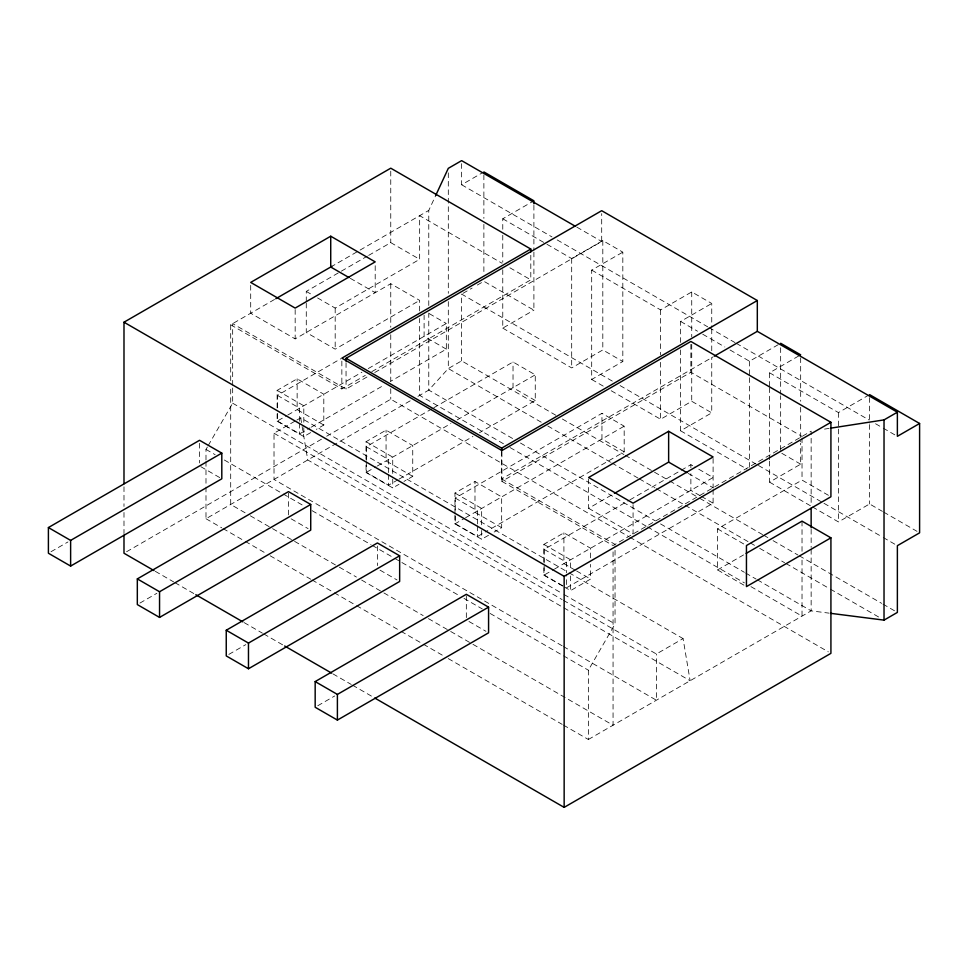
<?xml version="1.0" encoding="UTF-8"?>
<svg xmlns="http://www.w3.org/2000/svg" width="968" height="968" viewBox="0 0 968 968"><rect width="100%" height="100%" fill="white"/><g stroke="black" fill="none" stroke-linecap="round" stroke-linejoin="round"><path stroke-width="0.73" stroke-dasharray="4.84 3.63" d="M428.776 305.537L428.776 210.407L435.709 195.476M205.99 459.969L205.99 449.418L207.479 446.853M208.217 445.57L232.671 403.208L232.671 386.692M563.485 725.117L588.362 739.491L588.362 670.183L615.043 623.973L615.043 545.891M461.639 163.653L461.639 184.767L482.572 172.679M230.699 380.642L230.699 324.776L274.501 299.475M330.729 267.023L428.776 210.407M306.275 301.677L306.275 291.404L340.07 271.899M341.365 271.149L367.356 256.133M368.663 255.383L390.757 242.629L419.652 259.315L419.652 215.683L502.041 263.248M317.589 297.938L335.182 308.09L419.652 259.315M502.767 229.259L502.767 218.78L532.594 201.562M250.7 285.354L250.7 313.221L295.167 338.897L390.757 283.709L419.652 300.395L419.652 310.946M306.275 303.141L306.275 332.472L335.182 349.158L419.652 300.395M277.126 407.976L277.126 390.382L297.14 378.827L323.808 394.23L323.808 425.037L316.306 429.369M277.38 407.443L277.38 395.368L341.002 358.632M462.958 293.364L472.106 288.077M477.333 285.052L483.879 281.277L533.9 310.159L533.9 251.74M51.002 551.736L67.954 541.947M277.126 413.844L277.126 421.177L286.467 415.792M287.762 415.042L361.935 372.22M368.264 368.566L446.333 323.494L446.333 349.158L390.503 381.392M230.699 324.776L341.849 388.954L365.299 375.402M371.821 371.639L530.803 279.849L530.803 253.447M546.981 244.299L571.689 258.565L602.81 240.596L622.823 252.14L622.823 361.5L591.69 379.468L591.69 270.108L622.823 252.14M232.671 385.191L232.671 323.639L346.048 389.088L368.215 376.286M374.737 372.523L601.697 241.492L601.697 213.626M562.106 645.777L274.017 479.45L274.017 433.24L295.615 420.777M296.886 420.039L300.697 417.849L567.829 572.076M277.38 413.481L277.38 421.032L299.608 433.87L309.99 427.88M311.297 427.13L384.006 385.143M277.126 421.177L303.807 436.58L311.309 432.248M502.767 269.709L502.767 328.128L533.9 310.159M126.602 551.724L321.449 439.23M326.676 436.217L390.757 399.215L628.474 536.466M555.85 415.248L461.639 360.858L448.305 368.554L428.776 390.104L417.051 396.868M205.99 487.086L205.99 518.727L410.553 400.619M366.049 459.316L366.049 441.711L386.063 430.167L412.743 445.57L412.743 476.365L403.983 481.423M366.303 460.296L366.303 446.708L432.527 408.472M433.821 407.722L513.028 361.996L535.256 374.834L535.256 400.498L479.426 432.732M139.924 603.076L156.876 593.287M366.049 465.184L366.049 472.517L376.056 466.745M377.302 466.019L450.858 423.56M457.186 419.906L535.256 374.834M591.69 270.108L660.612 309.905L691.733 291.937L711.746 303.48L711.746 327.45M502.767 328.128L571.689 367.913L602.81 349.944L622.823 361.5M366.303 461.809L366.303 472.372L388.531 485.21L397.618 479.959M398.925 479.208L472.928 436.483M680.613 342.43L680.613 321.449L711.746 303.48M366.049 472.517L392.73 487.92L398.985 484.315M454.972 513.597L454.972 493.051L474.986 481.507L501.666 496.911L501.666 527.705L494.152 532.037M455.226 510.124L455.226 498.048L601.951 413.336L624.178 426.174L624.178 451.838L489.142 529.798M501.666 451.064L501.666 478.942L712.968 356.938M501.908 452.02L501.908 481.362L690.874 372.269L802.024 436.435M228.847 654.404L245.799 644.627M454.972 515.061L454.972 523.857L464.313 518.473M465.608 517.723L624.178 426.174M730.029 349.98L749.534 361.245L779.349 344.027M611.195 390.733L660.612 419.253L691.733 401.284L711.746 412.84L711.746 357.41M455.226 516.162L455.226 523.712L477.454 536.55L487.848 530.549M769.548 386.28L769.548 372.789L799.362 355.583M454.972 523.857L481.653 539.261L489.155 534.929M680.613 349.92L680.613 430.808L711.746 412.84M588.604 478.978L588.604 508.309L613.131 494.152M543.895 561.997L543.895 544.391L563.908 532.848L590.589 548.251L590.589 558.512M544.149 562.977L544.149 549.388L628.547 500.662M629.841 499.911L690.874 464.676L693.487 466.189M317.77 705.745L334.722 695.968M543.895 567.865L543.895 575.198L553.902 569.426M554.531 569.063L713.101 477.514L694.794 466.939M769.548 372.789L838.457 412.586L869.579 394.617M713.101 489.59L713.101 503.178L566.377 587.891L566.377 574.302M564.223 586.935L570.576 590.601L590.589 579.045L590.589 564.38M769.548 461.179L769.548 482.149L800.669 464.18L800.669 443.211M743.932 585.156L717.542 569.922L717.542 528.855L802.024 480.08L828.414 495.314M717.542 569.922L743.545 554.918M812.455 506.917L838.457 521.933L869.579 503.965L882.405 511.37M563.412 600.329L656.389 654.005L683.069 638.602L690.124 680.734L307.751 459.981L302.149 426.561M588.362 739.491L811.148 610.856L828.995 613.131M824.53 429.102L828.995 428.413M576.831 227.129L601.697 241.492M461.639 184.767L551.978 236.918M557.169 239.919L707.717 326.833M709.012 327.583L735.027 342.599M736.321 343.35L869.155 420.039M875.568 423.742L881.981 427.445M883.264 428.183L894.807 434.85M502.767 218.78L545.686 243.549M680.613 321.449L697.517 331.213M702.72 334.214L724.826 346.98M509.882 267.773L530.803 279.849M800.669 464.18L780.656 452.625L780.656 395.706M883.687 512.108L917.035 531.359M612.296 381.089L461.639 294.115L461.639 360.858M620.089 385.591L757.121 464.713M758.428 465.463L822.643 502.537M823.95 503.287L881.981 536.792M883.264 537.53L894.807 544.197M591.69 379.468L603.403 386.22M680.613 430.808L746.933 469.093M769.548 482.149L811.148 506.167M429.332 313.68L446.333 323.494M350.343 278.348L375.197 292.687L375.197 263.356M688.26 473.437L713.101 487.775M446.333 349.158L424.105 336.332L424.105 315.193M535.256 400.498L513.028 387.672L513.028 361.996M624.178 451.838L601.951 439L601.951 413.336M700.021 495.628L690.874 490.34L690.874 473.739M701.328 496.39L713.101 503.178M562.396 419.023L623.9 454.536M625.207 455.287L668.38 480.225M669.699 480.975L698.485 497.588M699.791 498.351L762.59 534.614M763.909 535.365L767.83 537.627M773.069 540.652L797.922 555.003M799.229 555.765L881.666 603.354M882.973 604.117L894.747 610.905M541.209 422.193L448.305 368.554L448.305 300.818M547.755 425.968L610.554 462.232M611.861 462.994L638.033 478.095M639.34 478.857L655.046 487.92M656.352 488.671L683.832 504.534M685.138 505.296L749.256 542.31M750.563 543.072L754.495 545.335M759.723 548.36L784.588 562.711M785.895 563.461L829.08 588.399M830.387 589.149L878.799 617.1M306.275 291.404L312.555 295.034M717.542 528.855L745.191 544.815M512.58 438.492L428.776 390.104L428.776 313.087M520.445 443.029L655.324 520.893M660.551 523.918L744.368 572.306M745.675 573.056L756.153 579.106M757.46 579.868L811.148 610.856L811.148 548.953M503.457 443.755L419.652 395.368L419.652 318.484M510.015 447.531L646.2 526.156M647.507 526.919L744.404 582.869M750.95 586.644L802.024 616.132L802.024 557.326M588.604 508.309L633.072 533.985L633.072 504.643M629.781 537.216L828.318 651.839M501.666 478.942L615.043 544.391M501.908 481.362L613.059 545.529L811.148 431.171L811.148 505.163M277.126 390.382L303.807 405.774L303.807 426.319M366.049 441.711L392.73 457.114L392.73 477.66M454.972 493.051L481.653 508.454L481.653 528.988M543.895 544.391L570.576 559.794L570.576 570.067M277.38 395.368L299.608 408.206L299.608 421.794M366.303 446.708L388.531 459.546L388.531 473.134M455.226 498.048L477.454 510.886L477.454 524.474M544.149 549.388L566.377 562.214L566.377 572.79M323.808 425.037L297.14 409.633L297.14 378.827M412.743 476.365L386.063 460.974L386.063 430.167M501.666 527.705L474.986 512.302L474.986 481.507M575.343 570.249L563.908 563.642L563.908 532.848M576.613 570.987L590.589 579.045M569.136 572.826L683.069 638.602M562.456 585.628L544.149 575.053L544.149 564.489M543.895 575.198L562.952 586.197M232.671 403.208L562.662 593.735M563.969 594.485L615.043 623.973M274.017 433.24L562.106 599.567M563.412 646.539L656.389 700.215L656.389 654.005M205.99 449.418L215.162 454.706M224.322 460.006L281.942 493.269M283.249 494.019L304.206 506.119M312.059 510.656L370.986 544.681M372.293 545.432L393.25 557.532M394.557 558.282L458.723 595.332M463.962 598.357L482.294 608.945M490.147 613.47L562.166 655.058M563.485 655.808L588.362 670.183M200.872 466.709L220.498 478.035M291.114 518.812L308.102 528.625M380.037 570.152L397.037 579.965M468.96 621.492L485.96 631.305M245.098 512.786L230.699 504.461L230.699 386.68M250.337 515.811L271.282 527.899M272.601 528.661L338.074 566.462M339.381 567.212L356.406 577.049M361.645 580.062L382.59 592.162M383.897 592.924L423.185 615.6M428.425 618.625L449.382 630.725M450.689 631.475L471.634 643.575M472.953 644.325L613.059 725.226L613.059 550.066M205.99 518.727L221.708 527.802M223.015 528.552L243.96 540.652M245.279 541.402L264.917 552.752M270.157 555.777L310.752 579.215M312.059 579.965L333.016 592.065M334.323 592.815L355.268 604.915M356.587 605.665L399.796 630.616M401.103 631.378L422.06 643.466M423.367 644.228L443.005 655.566M448.244 658.591L562.166 724.366M155.328 571.338L173.623 581.889M174.93 582.651L194.52 593.965M244.154 622.618L262.437 633.169M263.744 633.931L283.334 645.232M332.968 673.897L351.251 684.449M352.558 685.199L373.454 697.275M300.697 417.849L301.907 425.109M869.579 397.606L869.579 423.076M869.579 424.577L869.579 503.965M838.457 412.586L838.457 427.566M838.457 429.054L838.457 521.933M811.148 529.327L811.148 547.44M802.024 437.947L802.024 480.08M802.024 521.147L802.024 551.3M800.669 357.821L800.669 401.26M800.669 407.25L800.669 441.711M780.656 347.766L780.656 394.206M769.548 387.769L769.548 459.679M749.534 361.245L749.534 376.225M749.534 377.714L749.534 470.593M713.101 458.445L713.101 488.078M711.746 328.951L711.746 351.42M691.733 291.937L691.733 336.876M691.733 344.366L691.733 401.284M690.874 344.39L690.874 372.269M690.874 464.676L690.874 467.701M660.612 309.905L660.612 354.845M660.612 362.334L660.612 419.253M602.81 240.596L602.81 349.944M571.689 258.565L571.689 367.913M570.576 575.936L570.576 590.601M533.9 205.301L533.9 250.24M502.767 235.248L502.767 262.219M483.879 174.918L483.879 218.369M483.879 224.358L483.879 273.787M481.653 530.464L481.653 539.261M477.454 525.975L477.454 536.55M466.334 595.816L466.334 618.467M448.305 172.849L448.305 293.292M392.73 479.124L392.73 487.92M390.757 171.167L390.757 242.629M390.757 283.709L390.757 327.208M390.757 334.71L390.757 381.223M390.757 388.712L390.757 399.215M388.531 474.647L388.531 485.21M377.411 545.988L377.411 565.615M346.048 362.685L346.048 389.088M341.849 361.076L341.849 388.954M335.182 308.09L335.182 349.158M303.807 427.783L303.807 436.58M299.608 423.306L299.608 433.87M295.167 309.554L295.167 338.897M288.488 493.135L288.488 515.787M205.99 461.47L205.99 485.573M199.565 443.308L199.565 462.934M123.989 486.795L123.989 506.433M123.989 512.471L123.989 533.61"/><path stroke-width="1.45" d="M435.709 195.476L448.305 168.335L461.639 160.627L575.524 226.379M123.989 483.782L123.989 322.211L390.757 168.19L530.803 249.054L530.803 251.982M330.729 236.216L250.7 282.414L295.167 308.09L375.197 261.88L330.729 236.216L330.729 267.023L349.037 277.586M275.807 298.725L332.036 266.273M48.4 527.56L199.565 440.295L221.805 453.121L221.805 478.797L70.628 566.074L48.4 553.236L48.4 527.56L70.628 540.398L221.805 453.121M530.803 249.054L341.849 358.148L501.908 450.556L690.874 341.462L830.919 422.314L830.919 496.765L746.449 545.541L746.449 586.608L830.919 537.833L830.919 653.352L564.15 807.372L374.761 698.025M346.048 361.221L346.048 358.293L601.697 210.685L757.315 300.528L757.315 331.334L897.372 412.199L897.372 436.326L919.6 423.488L919.6 532.848L897.372 545.674L897.372 612.417L884.026 620.125L830.484 613.313M137.323 578.9L288.488 491.623L310.728 504.461L310.728 530.137L159.551 617.415L137.323 604.577L137.323 578.9L159.551 591.738L310.728 504.461M346.048 358.293L501.666 448.136L757.315 300.528M226.246 630.241L377.411 542.963L399.651 555.801L399.651 581.478L248.473 668.755L226.246 655.917L226.246 630.241L248.473 643.079L399.651 555.801M714.275 356.188L757.315 331.334M668.634 431.304L588.604 477.514L633.072 503.178L713.101 456.969L668.634 431.304L668.634 462.111L614.426 493.414M315.169 681.581L466.334 594.304L488.574 607.142L488.574 632.818L337.396 720.083L315.169 707.257L315.169 681.581L337.396 694.419L488.574 607.142M123.989 322.211L564.15 576.335L830.919 422.314M830.484 428.183L884.026 419.894L897.372 412.199M746.134 553.418L802.024 521.147L830.919 537.833M483.879 171.929L533.9 200.799L533.9 203.8M780.656 343.277L800.669 354.82M869.579 394.617L919.6 423.488M668.634 462.111L686.953 472.674M154.021 570.588L123.989 553.236L123.989 535.122M195.826 594.715L242.847 621.855M284.64 645.995L331.661 673.135M884.026 419.894L884.026 620.125M811.148 508.176L811.148 527.814M564.15 576.335L564.15 807.372M501.666 448.136L501.666 451.064M337.396 694.419L337.396 720.083M248.473 643.079L248.473 668.755M159.551 591.738L159.551 617.415M70.628 540.398L70.628 566.074"/></g></svg>
